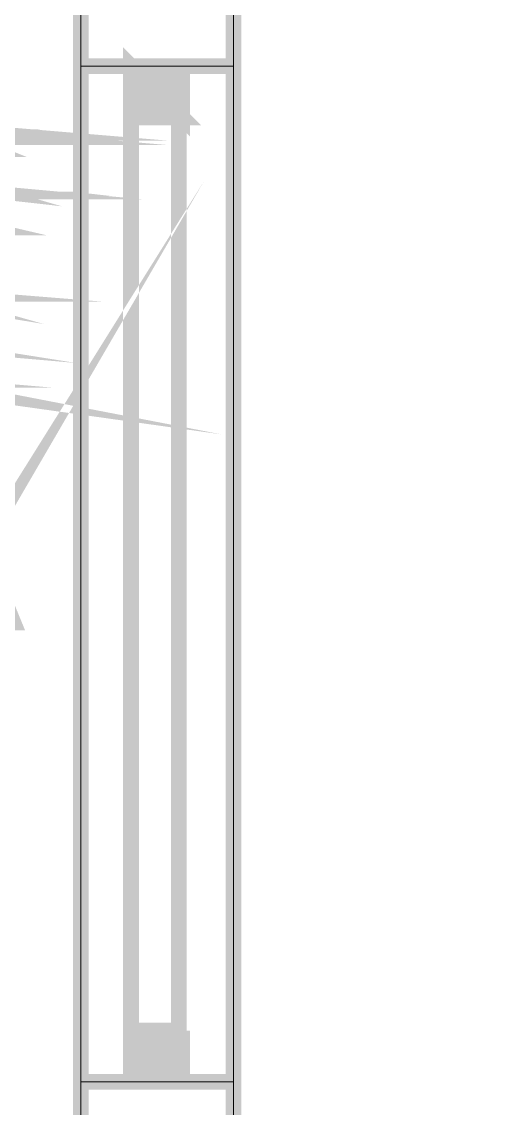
# Model space of a CAD drawing. Header units: inches. Extents: x -524 to 1067, y -71 to 1110.
# Drawn here: x 432.3 to 461.1, y 69.2 to 133.5 of the extents above; entities that cross this region are included whole.
import ezdxf

# ---------------------------------------------------------------- set-up
doc = ezdxf.new("R2010")
doc.units = ezdxf.units.IN
doc.header["$MEASUREMENT"] = 0
doc.layers.add('H', color=7, linetype='Continuous')
doc.layers.add('P', color=7, linetype='Continuous')
doc.layers.add('wall', color=16, linetype='Continuous', lineweight=20)

msp = doc.modelspace()

# ---------------------------------------------------------------- hatches: boundary and pattern name
at = {"layer": 'H', "linetype": 'Continuous'}
for points in [[(438.8741213133194, 127.7984915190871), (438.8741213133194, 130.7585100461829), (441.8998369223975, 130.7585100461829), (441.8998369223975, 127.7984915190871), (438.8741213133194, 127.7984915190871)], [(438.8741213133194, 70.75882500681287), (438.8741213133194, 73.78454061589117), (441.8998369223975, 73.78454061589117), (441.8998369223975, 70.75882500681287), (438.8741213133194, 70.75882500681287)]]:
    msp.add_hatch(color=256, dxfattribs=at).paths.add_polyline_path(points)

# ---------------------------------------------------------------- linework, layer by layer
at = {"layer": 'P', "const_width": 0.927058823529412}
for points in [[(435.8484057042413, 187.7981765584571), (435.8484057042413, 130.8242071281654), (435.8484057042413, 70.75882500681287)], [(444.8598554494934, 169.9650686381237), (444.8598554494934, -19.82285169536408)], [(435.8484057042413, 70.75882500681287), (435.8484057042413, 130.8242071281654), (435.8484057042413, 70.75882500681287), (435.8484057042413, 94.64336414530291)], [(435.8484057042413, 94.64336414530291), (435.8484057042413, 130.8242071281654), (444.8598554494934, 130.8242071281654)], [(444.8598554494934, 130.8242071281654), (435.8484057042413, 130.8242071281654), (435.8484057042413, 70.75882500681287), (435.8484057042413, 130.8242071281654)], [(435.8484057042413, 130.8242071281654), (435.8484057042413, 70.75882500681287)], [(441.8341398404152, 130.8242071281654), (438.8084242313371, 130.8242071281654), (441.8341398404152, 127.7984915190872), (441.8341398404152, 130.8242071281654)], [(438.8084242313371, 130.8242071281654), (441.8341398404152, 127.7984915190872), (438.8084242313371, 127.7984915190872), (438.8084242313371, 130.8242071281654)], [(438.8084242313371, 73.07647206563638), (438.8084242313371, 128.5065600693418)], [(441.640698432356, 128.0539801712409), (441.640698432356, 73.07647206563638)], [(429.7969744860845, 126.8969815607731), (427.02674752916, 126.8969815607731), (430.0524631382384, 126.6378430707314), (429.7969744860845, 126.8969815607731)], [(427.4793274272611, 127.0904229688323), (429.7969744860845, 126.8969815607731), (427.2201889372193, 126.8969815607731)], [(427.02674752916, 126.8969815607731), (430.0524631382384, 126.6378430707314), (427.02674752916, 126.6378430707314), (427.02674752916, 126.8969815607731)], [(427.9282574874742, 127.3459116209861), (429.0889059358299, 127.0904229688323), (427.7348160794147, 127.0904229688323)], [(426.7712588770064, 126.6378430707314), (427.9282574874742, 126.6378430707314), (426.7712588770064, 126.4444016626721)], [(429.6035330780253, 126.1889130105182), (430.2459045462977, 125.9297745204767), (429.6035330780253, 125.9297745204767)], [(429.3443945879835, 123.6121274616531), (427.02674752916, 123.8712659516948), (428.4465344675575, 123.8712659516948), (429.3443945879835, 123.6121274616531)], [(427.2201889372193, 123.4186860535938), (429.3443945879835, 123.4186860535938), (427.2201889372193, 123.6121274616531)], [(427.02674752916, 123.6121274616531), (429.3443945879835, 123.6121274616531), (427.02674752916, 123.8712659516948), (427.02674752916, 123.6121274616531)], [(429.7969744860845, 101.8517939739273), (428.1873959775157, 99.27865826294996), (429.7969744860845, 102.0452353819866), (429.7969744860845, 101.8517939739273)], [(426.7712588770064, 122.0025489530843), (429.7969744860845, 121.2944804028296), (426.7712588770064, 121.2944804028296), (426.7712588770064, 122.0025489530843)], [(422.8440333096139, 117.8198347335382), (425.6106104286505, 117.3672548354373), (423.0995219617678, 118.075323385692), (422.8440333096139, 117.8198347335382)], [(422.135964759359, 117.3672548354373), (425.6106104286505, 117.3672548354373), (422.3914534115131, 117.6263933254789), (422.135964759359, 117.3672548354373)], [(424.2601704101232, 114.6006777164007), (422.6505919015547, 114.8561663685544), (425.6106104286505, 114.6006777164007)], [(435.8484057042413, 116.4657448771232), (435.8484057042413, 92.32571708647941)], [(422.6505919015547, 112.5385193097309), (426.3186789789052, 112.0238921675355), (422.6505919015547, 112.7319607177902), (422.6505919015547, 112.5385193097309)], [(426.3186789789052, 112.0238921675355), (423.292963369827, 112.2830306575771), (423.5521018598688, 112.2830306575771)], [(430.2459045462977, 101.8517939739273), (431.8554830548662, 97.92456840653497), (430.2459045462977, 101.8517939739273), (431.8554830548662, 97.92456840653497), (431.2131115865941, 97.92456840653497)], [(435.8484057042413, 93.74185418698889), (435.8484057042413, 37.21681481691014)], [(435.8484057042413, 70.75882500681287), (435.8484057042413, 86.33633311241732), (435.8484057042413, 70.75882500681287)], [(435.8484057042413, 76.81025622496944), (435.8484057042413, 70.75882500681287)], [(441.8341398404152, 70.75882500681287), (438.8084242313371, 73.78454061589119), (438.8084242313371, 70.75882500681287)], [(441.8341398404152, 70.75882500681287), (438.8084242313371, 73.78454061589119)], [(438.8084242313371, 73.78454061589119), (441.8341398404152, 73.78454061589119)], [(441.8341398404152, 73.78454061589119), (441.8341398404152, 70.75882500681287)], [(441.640698432356, 73.07647206563638), (439.3230513735325, 73.07647206563638), (438.8084242313371, 73.07647206563638)], [(435.8484057042413, 70.75882500681287), (444.8598554494934, 70.75882500681287)], [(438.8084242313371, 70.75882500681287), (441.8341398404152, 70.75882500681287)]]:
    msp.add_lwpolyline(points, dxfattribs=at)
at = {"layer": 'wall'}
msp.add_lwpolyline([(435.8484057042413, 37.21681481691014), (637.6771412299477, 37.21681481691016), (637.6771412299477, 210.9746471466925), (435.8484057042413, 210.9746471466925)], close=True, dxfattribs=at)
for points in [[(579.7359647593594, 46.22826456216254), (444.8598554494934, 46.22826456216254), (444.8598554494934, 205.8904229688324), (632.8484057042413, 205.8904229688324), (632.8484057042413, 164.1727759100088)], [(444.8598502046109, 130.8242076425819), (435.8484004593588, 130.8242076425819)], [(444.8598554494934, 70.75882500681287), (435.8484057042413, 70.75882500681287)]]:
    msp.add_lwpolyline(points, dxfattribs=at)

doc.saveas('drawing.dxf')
